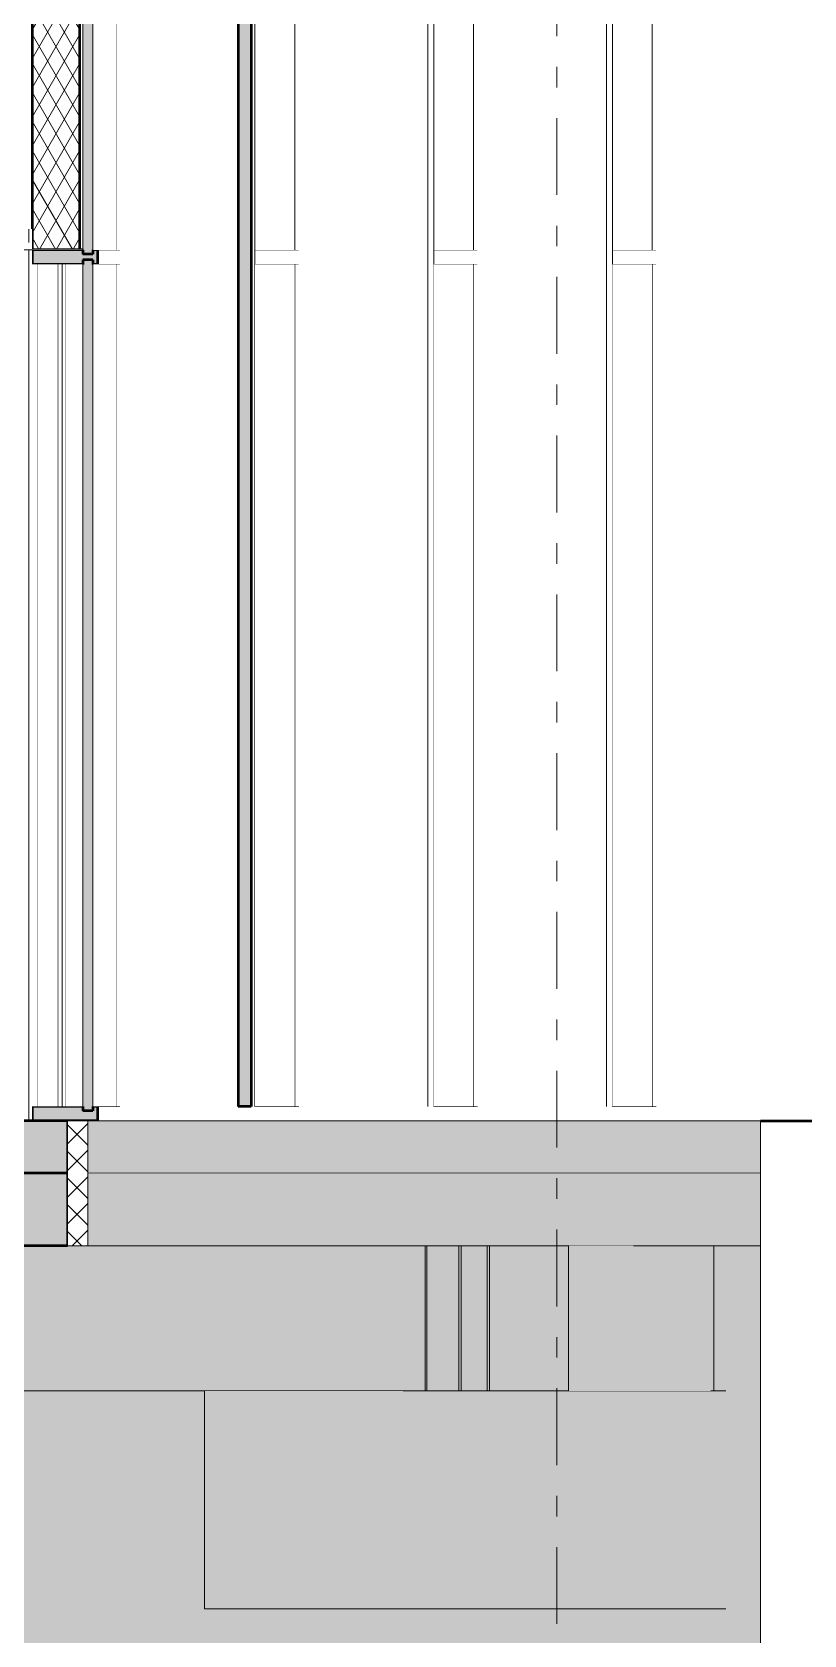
# Model space of a CAD drawing. Header units: millimetres. Extents: x -48147 to 1436659, y -488302 to 18123.
# Drawn here: x 1430490 to 1433147, y -484803 to -479283 of the extents above; entities that cross this region are included whole.
import ezdxf
from ezdxf.enums import TextEntityAlignment as Align

# ---------------------------------------------------------------- set-up
doc = ezdxf.new("R2010")
doc.units = ezdxf.units.MM
doc.header["$MEASUREMENT"] = 0
for name, pattern in [('Dashed', [2822.222233, 1411.111116, -1411.111116]), ('Double Dashed', [546.805537, 264.583325, -105.833328, 70.555556, -105.833328]), ('Wipeout_Contour', [1000, 0, -1000])]:
    doc.linetypes.add(name, pattern=pattern)
for name, color, linetype, lineweight, true_color in [('0_Pen_No__105', 7, 'Continuous', 15, 0xa6a6a6), ('0_Pen_No__25', 7, 'Continuous', 50, 0x2a2a2a), ('A-230-M_FLOOR.IFC Import_Pen_No__104', 7, 'Continuous', 15, 0xa6a6a6), ('A-230-M_FLOOR.IFC Import_Pen_No__109', 7, 'Continuous', 15, 0xa6a6a6), ('A-230-M_FLOOR.IFC Import_Pen_No__24', 7, 'Continuous', 50, 0x2a2a2a), ('A-230-M_FLOOR.IFC Import_Pen_No__29', 7, 'Continuous', 50, 0x2a2a2a), ('HATCHING_Pen_No__145', 7, 'Continuous', 0, 0xa6a6a6), ('New_A-15-MG_Structural_Grid_Phase_2_Pen_No__222', 7, 'Continuous', 13, 0x65af33), ('New_A-25-M_Curtain_Wall_Pen_No__144', 7, 'Continuous', 0, 0xc8c8c8), ('New_A-25-M_Curtain_Wall_Pen_No__165', 7, 'Continuous', 0, 0x006060), ('New_A-25-M_Curtain_Wall_Pen_No__27', 7, 'Continuous', 50, 0x2a2a2a), ('S-160-M_FOUND.IFC Import_Pen_No__104', 7, 'Continuous', 15, 0xa6a6a6), ('S-280-M_STRUCT_FRAME.IFC Import_Pen_No__30', 7, 'Continuous', 50, 0x2a2a2a), ('S-280-M_STRUCT_FRAME.IFC Import_Pen_No__47', 7, 'Continuous', 35, 0x444444)]:
    doc.layers.add(name, color=color, linetype=linetype, lineweight=lineweight, true_color=true_color)
for name, color, linetype in [('A-230-M_FLOOR.IFC Import', 7, 'Continuous'), ('HATCHING', 7, 'Continuous'), ('New_A-15-MG_Structural_Grid_Phase_2', 7, 'Continuous'), ('New_A-20-M_Ceiling', 7, 'Continuous'), ('New_A-25-M_Curtain_Wall', 7, 'Continuous'), ('New_A-25-M_Wall_Int', 7, 'Continuous'), ('S-160-M_FOUND.IFC Import', 7, 'Continuous'), ('S-280-M_COLUMN.IFC Import', 7, 'Continuous'), ('S-280-M_STRUCT_FRAME.IFC Import', 7, 'Continuous')]:
    doc.layers.add(name, color=color, linetype=linetype)
for name, color, linetype, lineweight in [('A-230-M_FLOOR.IFC Import_Pen_No__4', 7, 'Continuous', 20), ('A-230-M_FLOOR.IFC Import_Pen_No__89', 8, 'Continuous', 20), ('HATCHING_Pen_No__1', 7, 'Continuous', 13), ('HATCHING_Pen_No__101', 252, 'Continuous', 15), ('HATCHING_Pen_No__2', 8, 'Continuous', 15), ('New_A-20-M_Ceiling_Pen_No__89', 8, 'Continuous', 20), ('New_A-25-M_Curtain_Wall_Pen_No__1', 7, 'Continuous', 13), ('New_A-25-M_Curtain_Wall_Pen_No__4', 7, 'Continuous', 20), ('New_A-25-M_Curtain_Wall_Pen_No__85', 8, 'Continuous', 20), ('New_A-25-M_Curtain_Wall_Pen_No__87', 8, 'Continuous', 20), ('New_A-25-M_Wall_Int_Pen_No__87', 8, 'Continuous', 20), ('S-160-M_FOUND.IFC Import_Pen_No__1', 7, 'Continuous', 13), ('S-160-M_FOUND.IFC Import_Pen_No__4', 7, 'Continuous', 20), ('S-280-M_COLUMN.IFC Import_Pen_No__88', 8, 'Continuous', 20), ('S-280-M_STRUCT_FRAME.IFC Import_Pen_No__90', 8, 'Continuous', 20)]:
    doc.layers.add(name, color=color, linetype=linetype, lineweight=lineweight)
doc.styles.add('GENERATED_STYLE_2', font='')
doc.styles.get('GENERATED_STYLE_2').set_extended_font_data('Swis721 BT')

# ---------------------------------------------------------------- blocks, each defined once
blk = doc.blocks.new('Section Elem_209_2', base_point=(1424163.9, -483032.8))
at = {"color": 254, "linetype": 'Wipeout_Contour', "lineweight": 0, "ltscale": 6035513.073367179}
blk.add_wipeout([(1430653.7, -478982.8), (1430653.7, -480032.7), (1430664.6, -480032.7), (1430664.6, -478982.8)], dxfattribs=at).dxf.layer = 'New_A-25-M_Curtain_Wall'
at = {"color": 254, "linetype": 'Wipeout_Contour', "lineweight": 0, "ltscale": 6035182.213190886}
blk.add_wipeout([(1430490.2, -478982.8), (1430490.2, -480032.7), (1430653.7, -480032.7), (1430653.7, -478982.8)], dxfattribs=at).dxf.layer = 'New_A-25-M_Curtain_Wall'
at = {"layer": 'New_A-25-M_Curtain_Wall_Pen_No__85', "linetype": 'Continuous'}
h = blk.add_hatch(dxfattribs=at)
h.set_pattern_fill('Batt_Insulation_0002', color=256, style=0, pattern_type=2)
h.set_pattern_definition([(60, (1424163.897, -483032.797), (-43.30127, 25), []), (120, (1424163.897, -483032.797), (43.30127, 25), [])])
h.paths.add_polyline_path([(1430490.2, -478982.8), (1430490.2, -480032.7), (1430653.7, -480032.7), (1430653.7, -478982.8)])
at = {"layer": 'New_A-25-M_Curtain_Wall_Pen_No__27', "linetype": 'Continuous'}
for p, q in [((1430490.2, -478982.8), (1430490.2, -480032.7)), ((1430653.7, -478982.8), (1430653.7, -480032.7)), ((1430653.7, -480032.7), (1430490.2, -480032.7))]:
    blk.add_line(p, q, dxfattribs=at)
at = {"layer": 'New_A-25-M_Curtain_Wall_Pen_No__87', "linetype": 'Continuous'}
blk.add_line((1430653.7, -480032.7), (1430664.6, -480032.7), dxfattribs=at)
blk = doc.blocks.new('Section Elem_215_2', base_point=(1424163.9, -483032.8))
at = {"color": 254, "linetype": 'Wipeout_Contour', "lineweight": 0, "ltscale": 6041686.510407837}
blk.add_wipeout([(1431418, -482982.8), (1430802.8, -482982.8), (1430802.8, -483032.8), (1431418, -483032.8)], dxfattribs=at).dxf.layer = 'New_A-25-M_Curtain_Wall'
at = {"layer": 'New_A-25-M_Curtain_Wall_Pen_No__4', "linetype": 'Continuous'}
for p, q in [((1431408.1, -482982.8), (1431257.5, -482982.8)), ((1431418, -483032.8), (1430802.8, -483032.8))]:
    blk.add_line(p, q, dxfattribs=at)
blk = doc.blocks.new('Section Elem_216_2', base_point=(1424163.9, -483032.8))
at = {"color": 254, "linetype": 'Wipeout_Contour', "lineweight": 0, "ltscale": 6046350.37687372}
blk.add_wipeout([(1432033.3, -482982.8), (1432033.3, -483032.8), (1432648.6, -483032.8), (1432648.6, -482982.8)], dxfattribs=at).dxf.layer = 'New_A-25-M_Curtain_Wall'
at = {"layer": 'New_A-25-M_Curtain_Wall_Pen_No__4', "linetype": 'Continuous'}
for p, q in [((1432638.6, -482982.8), (1432488, -482982.8)), ((1432648.6, -483032.8), (1432033.3, -483032.8))]:
    blk.add_line(p, q, dxfattribs=at)
blk = doc.blocks.new('Section Elem_217_2', base_point=(1424163.9, -483032.8))
at = {"color": 254, "linetype": 'Wipeout_Contour', "lineweight": 0, "ltscale": 6044018.392441329}
blk.add_wipeout([(1431418, -483032.8), (1432033.3, -483032.8), (1432033.3, -482982.8), (1431418, -482982.8)], dxfattribs=at).dxf.layer = 'New_A-25-M_Curtain_Wall'
at = {"layer": 'New_A-25-M_Curtain_Wall_Pen_No__4', "linetype": 'Continuous'}
for p, q in [((1432023.3, -482982.8), (1431872.8, -482982.8)), ((1432033.3, -483032.8), (1431418, -483032.8))]:
    blk.add_line(p, q, dxfattribs=at)
blk = doc.blocks.new('Section Elem_218_2', base_point=(1424163.9, -483032.8))
at = {"layer": 'New_A-25-M_Curtain_Wall_Pen_No__27', "linetype": 'Continuous'}
for p, q in [((1430490.2, -480032.8), (1430490.2, -480082.8)), ((1430664.6, -480032.8), (1430490.2, -480032.8)), ((1430664.6, -480032.8), (1430664.6, -480047.8)), ((1430664.6, -480082.8), (1430490.2, -480082.8)), ((1430664.6, -480067.8), (1430664.6, -480082.8))]:
    blk.add_line(p, q, dxfattribs=at)
at = {"color": 254, "linetype": 'Wipeout_Contour', "lineweight": 0, "ltscale": 6036573.149996389}
blk.add_wipeout([(1430792.8, -480032.8), (1430715.9, -480032.8), (1430715.9, -480082.8), (1430792.8, -480082.8)], dxfattribs=at).dxf.layer = 'New_A-25-M_Curtain_Wall'
at = {"layer": 'New_A-25-M_Curtain_Wall_Pen_No__144', "linetype": 'Continuous'}
blk.add_hatch(color=256, dxfattribs=at).paths.add_polyline_path([(1430664.6, -480067.8), (1430699.5, -480067.8), (1430699.5, -480082.8), (1430715.9, -480082.8), (1430715.9, -480032.8), (1430699.5, -480032.8), (1430699.5, -480047.8), (1430664.6, -480047.8), (1430664.6, -480032.8), (1430490.2, -480032.8), (1430490.2, -480082.8), (1430664.6, -480082.8)])
at = {"layer": 'New_A-25-M_Curtain_Wall_Pen_No__27', "linetype": 'Continuous'}
for p, q in [((1430699.5, -480032.8), (1430699.5, -480047.8)), ((1430715.9, -480032.8), (1430699.5, -480032.8)), ((1430715.9, -480032.8), (1430715.9, -480082.8)), ((1430699.5, -480047.8), (1430664.6, -480047.8)), ((1430699.5, -480067.8), (1430664.6, -480067.8)), ((1430699.5, -480067.8), (1430699.5, -480082.8)), ((1430715.9, -480082.8), (1430699.5, -480082.8))]:
    blk.add_line(p, q, dxfattribs=at)
at = {"layer": 'New_A-25-M_Curtain_Wall_Pen_No__4', "linetype": 'Continuous'}
for p, q in [((1430715.9, -480032.8), (1430792.8, -480032.8)), ((1430715.9, -480082.8), (1430792.8, -480082.8))]:
    blk.add_line(p, q, dxfattribs=at)
blk = doc.blocks.new('Section Elem_219_2', base_point=(1424163.9, -483032.8))
at = {"color": 254, "linetype": 'Wipeout_Contour', "lineweight": 0, "ltscale": 6038766.777111373}
blk.add_wipeout([(1431257.5, -480032.8), (1431257.5, -480082.8), (1431408.1, -480082.8), (1431408.1, -480032.8)], dxfattribs=at).dxf.layer = 'New_A-25-M_Curtain_Wall'
at = {"layer": 'New_A-25-M_Curtain_Wall_Pen_No__4', "linetype": 'Continuous'}
for p, q in [((1431257.5, -480032.8), (1431408.1, -480032.8)), ((1431257.5, -480082.8), (1431408.1, -480082.8))]:
    blk.add_line(p, q, dxfattribs=at)
blk = doc.blocks.new('Section Elem_220_2', base_point=(1424163.9, -483032.8))
at = {"color": 254, "linetype": 'Wipeout_Contour', "lineweight": 0, "ltscale": 7551304.287239158}
blk.add_wipeout([(1431872.8, -480082.8), (1432023.3, -480082.8), (1432023.3, -480032.8), (1431872.8, -480032.8), (1431872.8, -480057.8)], dxfattribs=at).dxf.layer = 'New_A-25-M_Curtain_Wall'
at = {"layer": 'New_A-25-M_Curtain_Wall_Pen_No__4', "linetype": 'Continuous'}
for p, q in [((1431872.8, -480032.8), (1432023.3, -480032.8)), ((1431872.8, -480082.8), (1432023.3, -480082.8))]:
    blk.add_line(p, q, dxfattribs=at)
blk = doc.blocks.new('Section Elem_221_2', base_point=(1424163.9, -483032.8))
at = {"color": 254, "linetype": 'Wipeout_Contour', "lineweight": 0, "ltscale": 6043433.621323913}
blk.add_wipeout([(1432638.6, -480032.8), (1432488, -480032.8), (1432488, -480082.8), (1432638.6, -480082.8)], dxfattribs=at).dxf.layer = 'New_A-25-M_Curtain_Wall'
at = {"layer": 'New_A-25-M_Curtain_Wall_Pen_No__4', "linetype": 'Continuous'}
for p, q in [((1432488, -480032.8), (1432638.6, -480032.8)), ((1432488, -480082.8), (1432638.6, -480082.8))]:
    blk.add_line(p, q, dxfattribs=at)
blk = doc.blocks.new('Section Elem_234_2', base_point=(1424163.9, -483032.8))
at = {"color": 254, "linetype": 'Wipeout_Contour', "lineweight": 0, "ltscale": 6038041.813340258}
blk.add_wipeout([(1431257.5, -480032.8), (1431394.3, -480032.8), (1431394.3, -478982.8), (1431257.5, -478982.8)], dxfattribs=at).dxf.layer = 'New_A-25-M_Curtain_Wall'
blk = doc.blocks.new('Section Elem_235_2', base_point=(1424163.9, -483032.8))
at = {"color": 254, "linetype": 'Wipeout_Contour', "lineweight": 0, "ltscale": 6040375.453680657}
blk.add_wipeout([(1431872.8, -480032.8), (1432009.6, -480032.8), (1432009.6, -478982.8), (1431872.8, -478982.8)], dxfattribs=at).dxf.layer = 'New_A-25-M_Curtain_Wall'
blk = doc.blocks.new('Section Elem_236_2', base_point=(1424163.9, -483032.8))
at = {"color": 254, "linetype": 'Wipeout_Contour', "lineweight": 0, "ltscale": 6042709.195107127}
blk.add_wipeout([(1432488, -480032.8), (1432624.8, -480032.8), (1432624.8, -478982.8), (1432488, -478982.8)], dxfattribs=at).dxf.layer = 'New_A-25-M_Curtain_Wall'
blk = doc.blocks.new('Section Elem_245_2', base_point=(1424163.9, -483032.8))
at = {"layer": 'New_A-25-M_Curtain_Wall_Pen_No__27', "linetype": 'Continuous'}
for p, q in [((1430490.2, -482982.8), (1430490.2, -483032.8)), ((1430664.6, -482982.8), (1430490.2, -482982.8)), ((1430664.6, -482982.8), (1430664.6, -482997.8))]:
    blk.add_line(p, q, dxfattribs=at)
at = {"color": 254, "linetype": 'Wipeout_Contour', "lineweight": 0, "ltscale": 6040355.974223683}
blk.add_wipeout([(1430802.8, -482982.8), (1430715.9, -482982.8), (1430715.9, -483032.8), (1430802.8, -483032.8)], dxfattribs=at).dxf.layer = 'New_A-25-M_Curtain_Wall'
at = {"layer": 'New_A-25-M_Curtain_Wall_Pen_No__144', "linetype": 'Continuous'}
blk.add_hatch(color=256, dxfattribs=at).paths.add_polyline_path([(1430664.6, -482997.8), (1430664.6, -482982.8), (1430490.2, -482982.8), (1430490.2, -483032.8), (1430715.9, -483032.8), (1430715.9, -482982.8), (1430699.5, -482982.8), (1430699.5, -482997.8)])
at = {"layer": 'New_A-25-M_Curtain_Wall_Pen_No__27', "linetype": 'Continuous'}
for p, q in [((1430699.5, -482997.8), (1430664.6, -482997.8)), ((1430699.5, -482982.8), (1430699.5, -482997.8)), ((1430715.9, -482982.8), (1430699.5, -482982.8)), ((1430715.9, -482982.8), (1430715.9, -483032.8)), ((1430715.9, -483032.8), (1430612.1, -483032.8))]:
    blk.add_line(p, q, dxfattribs=at)
at = {"layer": 'New_A-25-M_Curtain_Wall_Pen_No__4', "linetype": 'Continuous'}
for p, q in [((1430792.8, -482982.8), (1430715.9, -482982.8)), ((1430802.8, -483032.8), (1430715.9, -483032.8))]:
    blk.add_line(p, q, dxfattribs=at)
blk = doc.blocks.new('Section Elem_246_2', base_point=(1424163.9, -483032.8))
at = {"color": 254, "linetype": 'Wipeout_Contour', "lineweight": 0, "ltscale": 12086697.92483709}
blk.add_wipeout([(1432624.8, -480032.8), (1432638.6, -480032.8), (1432638.6, -480057.8), (1432997.4, -480057.8), (1432997.4, -478957.8), (1432638.6, -478957.8), (1432638.6, -478982.8), (1432624.8, -478982.8)], dxfattribs=at).dxf.layer = 'New_A-25-M_Curtain_Wall'
at = {"layer": 'New_A-25-M_Curtain_Wall_Pen_No__4', "linetype": 'Continuous'}
blk.add_line((1432624.8, -478982.8), (1432624.8, -480032.8), dxfattribs=at)
blk = doc.blocks.new('Section Elem_247_2', base_point=(1424163.9, -483032.8))
at = {"color": 254, "linetype": 'Wipeout_Contour', "lineweight": 0, "ltscale": 12082193.38574492}
blk.add_wipeout([(1432009.6, -478982.8), (1432009.6, -480032.8), (1432023.3, -480032.8), (1432023.3, -480057.8), (1432468.1, -480057.8), (1432468.1, -478957.8), (1432023.3, -478957.8), (1432023.3, -478982.8)], dxfattribs=at).dxf.layer = 'New_A-25-M_Curtain_Wall'
at = {"layer": 'New_A-25-M_Curtain_Wall_Pen_No__4', "linetype": 'Continuous'}
blk.add_line((1432009.6, -478982.8), (1432009.6, -480032.8), dxfattribs=at)
at = {"color": 254, "linetype": 'Wipeout_Contour', "lineweight": 0, "ltscale": 6042411.969284501}
blk.add_wipeout([(1432488, -478957.8), (1432468.1, -478957.8), (1432468.1, -480057.8), (1432488, -480057.8)], dxfattribs=at).dxf.layer = 'New_A-25-M_Curtain_Wall'
at = {"layer": 'New_A-25-M_Curtain_Wall_Pen_No__4', "linetype": 'Continuous'}
for p, q in [((1432468.1, -480057.8), (1432468.1, -478957.8)), ((1432488, -480057.8), (1432488, -478957.8))]:
    blk.add_line(p, q, dxfattribs=at)
blk = doc.blocks.new('Section Elem_248_2', base_point=(1424163.9, -483032.8))
at = {"color": 254, "linetype": 'Wipeout_Contour', "lineweight": 0, "ltscale": 12077526.04259595}
blk.add_wipeout([(1431394.3, -478982.8), (1431394.3, -480032.8), (1431408.1, -480032.8), (1431408.1, -480057.8), (1431852.8, -480057.8), (1431852.8, -478957.8), (1431408.1, -478957.8), (1431408.1, -478982.8)], dxfattribs=at).dxf.layer = 'New_A-25-M_Curtain_Wall'
at = {"layer": 'New_A-25-M_Curtain_Wall_Pen_No__4', "linetype": 'Continuous'}
blk.add_line((1431394.3, -478982.8), (1431394.3, -480032.8), dxfattribs=at)
at = {"color": 254, "linetype": 'Wipeout_Contour', "lineweight": 0, "ltscale": 6040078.240733409}
blk.add_wipeout([(1431872.8, -478957.8), (1431852.8, -478957.8), (1431852.8, -480057.8), (1431872.8, -480057.8)], dxfattribs=at).dxf.layer = 'New_A-25-M_Curtain_Wall'
at = {"layer": 'New_A-25-M_Curtain_Wall_Pen_No__4', "linetype": 'Continuous'}
for p, q in [((1431852.8, -480057.8), (1431852.8, -478957.8)), ((1431872.8, -480057.8), (1431872.8, -478957.8))]:
    blk.add_line(p, q, dxfattribs=at)
blk = doc.blocks.new('Section Elem_249_2', base_point=(1424163.9, -483032.8))
at = {"color": 254, "linetype": 'Wipeout_Contour', "lineweight": 0, "ltscale": 12072786.84214503}
blk.add_wipeout([(1430779, -480032.8), (1430792.8, -480032.8), (1430792.8, -480057.8), (1431199.6, -480057.8), (1431199.6, -478957.8), (1430792.8, -478957.8), (1430792.8, -478982.8), (1430779, -478982.8)], dxfattribs=at).dxf.layer = 'New_A-25-M_Curtain_Wall'
at = {"color": 254, "linetype": 'Wipeout_Contour', "lineweight": 0, "ltscale": 6037758.234842638}
blk.add_wipeout([(1431257.5, -478957.8), (1431244.7, -478957.8), (1431244.7, -480057.8), (1431257.5, -480057.8)], dxfattribs=at).dxf.layer = 'New_A-25-M_Curtain_Wall'
at = {"color": 254, "linetype": 'Wipeout_Contour', "lineweight": 0, "ltscale": 6036084.174335916}
blk.add_wipeout([(1430603, -480032.8), (1430664.6, -480032.8), (1430664.6, -480032.7), (1430603, -480032.7)], dxfattribs=at).dxf.layer = 'New_A-25-M_Curtain_Wall'
at = {"layer": 'New_A-25-M_Curtain_Wall_Pen_No__144', "linetype": 'Continuous'}
blk.add_hatch(color=256, dxfattribs=at).paths.add_polyline_path([(1431199.6, -478957.8), (1431199.6, -480057.8), (1431244.7, -480057.8), (1431244.7, -478957.8)])
at = {"layer": 'New_A-25-M_Curtain_Wall_Pen_No__27', "linetype": 'Continuous'}
for p, q in [((1431199.6, -478957.8), (1431199.6, -480057.8)), ((1431244.7, -478957.8), (1431244.7, -480057.8))]:
    blk.add_line(p, q, dxfattribs=at)
at = {"layer": 'New_A-25-M_Curtain_Wall_Pen_No__4', "linetype": 'Continuous'}
for p, q in [((1430779, -478982.8), (1430779, -480032.8)), ((1431257.5, -480057.8), (1431257.5, -478957.8)), ((1430603, -480032.8), (1430603, -480032.7))]:
    blk.add_line(p, q, dxfattribs=at)
blk = doc.blocks.new('Section Elem_250_2', base_point=(1424163.9, -483032.8))
at = {"layer": 'New_A-25-M_Curtain_Wall_Pen_No__1', "linetype": 'Continuous'}
blk.add_line((1430664.6, -478982.8), (1430664.6, -480032.8), dxfattribs=at)
at = {"color": 254, "linetype": 'Wipeout_Contour', "lineweight": 0, "ltscale": 7544916.233340673}
blk.add_wipeout([(1430699.5, -480032.8), (1430715.9, -480032.8), (1430779, -480032.8), (1430779, -478982.8), (1430699.5, -478982.8)], dxfattribs=at).dxf.layer = 'New_A-25-M_Curtain_Wall'
at = {"layer": 'New_A-25-M_Curtain_Wall_Pen_No__165', "linetype": 'Continuous', "lineweight": 0, "true_color": 0x001818}
blk.add_hatch(color=168, dxfattribs=at).paths.add_polyline_path([(1430664.6, -480047.8), (1430699.5, -480047.8), (1430699.5, -478967.8), (1430664.6, -478967.8)])
at = {"layer": 'New_A-25-M_Curtain_Wall_Pen_No__1', "linetype": 'Continuous'}
blk.add_line((1430699.5, -478982.8), (1430699.5, -480032.8), dxfattribs=at)
blk = doc.blocks.new('Section Elem_251_2', base_point=(1424163.9, -483032.8))
at = {"color": 254, "linetype": 'Wipeout_Contour', "lineweight": 0, "ltscale": 9068113.126731744}
blk.add_wipeout([(1432638.6, -480082.8), (1432624.8, -480082.8), (1432624.8, -482982.8), (1432997.4, -482982.8), (1432997.4, -480057.8), (1432638.6, -480057.8)], dxfattribs=at).dxf.layer = 'New_A-25-M_Curtain_Wall'
at = {"layer": 'New_A-25-M_Curtain_Wall_Pen_No__4', "linetype": 'Continuous'}
blk.add_line((1432624.8, -480082.8), (1432624.8, -482982.8), dxfattribs=at)
blk = doc.blocks.new('Section Elem_252_2', base_point=(1424163.9, -483032.8))
at = {"color": 254, "linetype": 'Wipeout_Contour', "lineweight": 0, "ltscale": 9064776.512963315}
blk.add_wipeout([(1432009.6, -480082.8), (1432009.6, -482982.8), (1432468.1, -482982.8), (1432468.1, -480057.8), (1432023.3, -480057.8), (1432023.3, -480082.8)], dxfattribs=at).dxf.layer = 'New_A-25-M_Curtain_Wall'
at = {"layer": 'New_A-25-M_Curtain_Wall_Pen_No__4', "linetype": 'Continuous'}
blk.add_line((1432009.6, -480082.8), (1432009.6, -482982.8), dxfattribs=at)
at = {"color": 254, "linetype": 'Wipeout_Contour', "lineweight": 0, "ltscale": 6044974.268881443}
blk.add_wipeout([(1432468.1, -480057.8), (1432468.1, -482982.8), (1432488, -482982.8), (1432488, -480057.8)], dxfattribs=at).dxf.layer = 'New_A-25-M_Curtain_Wall'
at = {"layer": 'New_A-25-M_Curtain_Wall_Pen_No__4', "linetype": 'Continuous'}
for p, q in [((1432468.1, -482982.8), (1432468.1, -480057.8)), ((1432488, -482982.8), (1432488, -480057.8))]:
    blk.add_line(p, q, dxfattribs=at)
blk = doc.blocks.new('Section Elem_253_2', base_point=(1424163.9, -483032.8))
at = {"color": 254, "linetype": 'Wipeout_Contour', "lineweight": 0, "ltscale": 9061277.127357801}
blk.add_wipeout([(1431394.3, -480082.8), (1431394.3, -482982.8), (1431852.8, -482982.8), (1431852.8, -480057.8), (1431408.1, -480057.8), (1431408.1, -480082.8)], dxfattribs=at).dxf.layer = 'New_A-25-M_Curtain_Wall'
at = {"layer": 'New_A-25-M_Curtain_Wall_Pen_No__4', "linetype": 'Continuous'}
blk.add_line((1431394.3, -480082.8), (1431394.3, -482982.8), dxfattribs=at)
at = {"color": 254, "linetype": 'Wipeout_Contour', "lineweight": 0, "ltscale": 6042641.529725451}
blk.add_wipeout([(1431852.8, -480057.8), (1431852.8, -482982.8), (1431872.8, -482982.8), (1431872.8, -480057.8)], dxfattribs=at).dxf.layer = 'New_A-25-M_Curtain_Wall'
at = {"layer": 'New_A-25-M_Curtain_Wall_Pen_No__4', "linetype": 'Continuous'}
for p, q in [((1431852.8, -482982.8), (1431852.8, -480057.8)), ((1431872.8, -482982.8), (1431872.8, -480057.8))]:
    blk.add_line(p, q, dxfattribs=at)
blk = doc.blocks.new('Section Elem_254_2', base_point=(1424163.9, -483032.8))
at = {"color": 254, "linetype": 'Wipeout_Contour', "lineweight": 0, "ltscale": 6037998.054406105}
blk.add_wipeout([(1430603, -482982.8), (1430664.6, -482982.8), (1430664.6, -480082.8), (1430603, -480082.8)], dxfattribs=at).dxf.layer = 'New_A-25-M_Curtain_Wall'
at = {"color": 254, "linetype": 'Wipeout_Contour', "lineweight": 0, "ltscale": 9057705.870587472}
blk.add_wipeout([(1430779, -480082.8), (1430779, -482982.8), (1431199.6, -482982.8), (1431199.6, -480057.8), (1430792.8, -480057.8), (1430792.8, -480082.8)], dxfattribs=at).dxf.layer = 'New_A-25-M_Curtain_Wall'
at = {"color": 254, "linetype": 'Wipeout_Contour', "lineweight": 0, "ltscale": 6040322.508169342}
blk.add_wipeout([(1431244.7, -482982.8), (1431257.5, -482982.8), (1431257.5, -480057.8), (1431244.7, -480057.8)], dxfattribs=at).dxf.layer = 'New_A-25-M_Curtain_Wall'
at = {"layer": 'New_A-25-M_Curtain_Wall_Pen_No__144', "linetype": 'Continuous'}
blk.add_hatch(color=256, dxfattribs=at).paths.add_polyline_path([(1431199.6, -480057.8), (1431199.6, -482982.8), (1431244.7, -482982.8), (1431244.7, -480057.8)])
at = {"layer": 'New_A-25-M_Curtain_Wall_Pen_No__27', "linetype": 'Continuous'}
for p, q in [((1431199.6, -480057.8), (1431199.6, -482982.8)), ((1431244.7, -480057.8), (1431244.7, -482982.8)), ((1431244.7, -482982.8), (1431199.6, -482982.8))]:
    blk.add_line(p, q, dxfattribs=at)
at = {"layer": 'New_A-25-M_Curtain_Wall_Pen_No__4', "linetype": 'Continuous'}
for p, q in [((1430603, -482982.8), (1430603, -480082.8)), ((1430779, -480082.8), (1430779, -482982.8)), ((1431257.5, -482982.8), (1431257.5, -480057.8))]:
    blk.add_line(p, q, dxfattribs=at)
blk = doc.blocks.new('Section Elem_255_2', base_point=(1424163.9, -483032.8))
at = {"color": 254, "linetype": 'Wipeout_Contour', "lineweight": 0, "ltscale": 6045287.288093197}
blk.add_wipeout([(1432488, -482982.8), (1432624.8, -482982.8), (1432624.8, -480082.8), (1432488, -480082.8)], dxfattribs=at).dxf.layer = 'New_A-25-M_Curtain_Wall'
blk = doc.blocks.new('Section Elem_256_2', base_point=(1424163.9, -483032.8))
at = {"color": 254, "linetype": 'Wipeout_Contour', "lineweight": 0, "ltscale": 6042954.542111377}
blk.add_wipeout([(1431872.8, -480082.8), (1431872.8, -482982.8), (1432009.6, -482982.8), (1432009.6, -480082.8)], dxfattribs=at).dxf.layer = 'New_A-25-M_Curtain_Wall'
blk = doc.blocks.new('Section Elem_257_2', base_point=(1424163.9, -483032.8))
at = {"color": 254, "linetype": 'Wipeout_Contour', "lineweight": 0, "ltscale": 6040621.898016077}
blk.add_wipeout([(1431257.5, -482982.8), (1431394.3, -482982.8), (1431394.3, -480082.8), (1431257.5, -480082.8)], dxfattribs=at).dxf.layer = 'New_A-25-M_Curtain_Wall'
blk = doc.blocks.new('Section Elem_258_2', base_point=(1424163.9, -483032.8))
at = {"layer": 'New_A-25-M_Curtain_Wall_Pen_No__1', "linetype": 'Continuous'}
blk.add_line((1430664.6, -480082.8), (1430664.6, -482982.8), dxfattribs=at)
at = {"color": 254, "linetype": 'Wipeout_Contour', "lineweight": 0, "ltscale": 7547512.855667032}
blk.add_wipeout([(1430715.9, -480082.8), (1430699.5, -480082.8), (1430699.5, -482982.8), (1430779, -482982.8), (1430779, -480082.8)], dxfattribs=at).dxf.layer = 'New_A-25-M_Curtain_Wall'
at = {"layer": 'New_A-25-M_Curtain_Wall_Pen_No__165', "linetype": 'Continuous', "lineweight": 0, "true_color": 0x001818}
blk.add_hatch(color=168, dxfattribs=at).paths.add_polyline_path([(1430664.6, -482997.8), (1430699.5, -482997.8), (1430699.5, -480067.8), (1430664.6, -480067.8)])
at = {"layer": 'New_A-25-M_Curtain_Wall_Pen_No__1', "linetype": 'Continuous'}
blk.add_line((1430699.5, -480082.8), (1430699.5, -482982.8), dxfattribs=at)
blk = doc.blocks.new('Section Elem_260_2', base_point=(1424163.9, -483032.8))
at = {"color": 254, "linetype": 'Wipeout_Contour', "lineweight": 0, "ltscale": 9047186.753678693}
blk.add_wipeout([(1428135.4, -480032.8), (1428135.4, -480574.8), (1428434.6, -480574.8), (1428434.6, -483032.8), (1430478.5, -483032.8), (1430478.5, -480032.8)], dxfattribs=at).dxf.layer = 'New_A-25-M_Wall_Int'
at = {"color": 254, "linetype": 'Wipeout_Contour', "lineweight": 0, "ltscale": 12074920.29190825}
blk.add_wipeout([(1430490.2, -480032.8), (1430478.5, -480032.8), (1430478.5, -483032.8), (1430490.2, -483032.8), (1430490.2, -482982.8), (1430508.5, -482982.8), (1430508.5, -480082.8), (1430490.2, -480082.8)], dxfattribs=at).dxf.layer = 'New_A-25-M_Wall_Int'
at = {"layer": 'New_A-25-M_Wall_Int_Pen_No__87', "linetype": 'Continuous'}
blk.add_line((1430508.5, -482982.8), (1430508.5, -480082.8), dxfattribs=at)
at = {"color": 254, "linetype": 'Wipeout_Contour', "lineweight": 0, "ltscale": 6035455.865966054}
blk.add_wipeout([(1430478.5, -480007.8), (1430490.2, -480007.8), (1430490.2, -479961.1), (1430478.5, -479961.1)], dxfattribs=at).dxf.layer = 'New_A-25-M_Wall_Int'
at = {"color": 254, "linetype": 'Wipeout_Contour', "lineweight": 0, "ltscale": 6030991.288654}
blk.add_wipeout([(1430478.5, -479961.1), (1428135.4, -479961.1), (1428135.4, -480007.8), (1430478.5, -480007.8)], dxfattribs=at).dxf.layer = 'New_A-25-M_Wall_Int'
at = {"layer": 'New_A-25-M_Wall_Int_Pen_No__87', "linetype": 'Continuous'}
for p, q in [((1430478.5, -479961.1), (1430478.5, -480007.8)), ((1430478.5, -480032.8), (1430478.5, -483032.8))]:
    blk.add_line(p, q, dxfattribs=at)
blk = doc.blocks.new('Section Elem_264_2', base_point=(1424163.9, -483032.8))
at = {"color": 254, "linetype": 'Wipeout_Contour', "lineweight": 0, "ltscale": 6048177.587624604}
blk.add_wipeout([(1432997.4, -482982.8), (1432648.6, -482982.8), (1432648.6, -483032.8), (1432997.4, -483032.8)], dxfattribs=at).dxf.layer = 'New_A-25-M_Curtain_Wall'
at = {"layer": 'New_A-25-M_Curtain_Wall_Pen_No__4', "linetype": 'Continuous'}
blk.add_line((1432997.4, -483032.8), (1432648.6, -483032.8), dxfattribs=at)
blk = doc.blocks.new('Section Elem_298_2', base_point=(1424163.9, -483032.8))
at = {"color": 254, "linetype": 'Wipeout_Contour', "lineweight": 0, "ltscale": 9053410.706492597}
blk.add_wipeout([(1430438.9, -480032.8), (1430603, -480032.8), (1430603, -480032.7), (1430490.2, -480032.7), (1430490.2, -480007.8), (1430438.9, -480007.8)], dxfattribs=at).dxf.layer = 'New_A-20-M_Ceiling'
at = {"layer": 'New_A-20-M_Ceiling_Pen_No__89', "linetype": 'Continuous'}
blk.add_line((1430438.9, -480032.8), (1430490.2, -480032.8), dxfattribs=at)
blk = doc.blocks.new('Section Elem_329_2', base_point=(1424163.9, -483032.8))
at = {"color": 254, "linetype": 'Wipeout_Contour', "lineweight": 0, "ltscale": 6037863.198928899}
blk.add_wipeout([(1430593.5, -482982.8), (1430603, -482982.8), (1430603, -480082.8), (1430593.5, -480082.8)], dxfattribs=at).dxf.layer = 'New_A-25-M_Wall_Int'
at = {"color": 254, "linetype": 'Wipeout_Contour', "lineweight": 0, "ltscale": 6037816.817678134}
blk.add_wipeout([(1430578.5, -482982.8), (1430593.5, -482982.8), (1430593.5, -480082.8), (1430578.5, -480082.8)], dxfattribs=at).dxf.layer = 'New_A-25-M_Wall_Int'
at = {"layer": 'New_A-25-M_Wall_Int_Pen_No__87', "linetype": 'Continuous'}
for p, q in [((1430578.5, -480082.8), (1430578.5, -482982.8)), ((1430593.5, -480082.8), (1430593.5, -482982.8))]:
    blk.add_line(p, q, dxfattribs=at)
blk = doc.blocks.new('Section Elem_354_2', base_point=(1424163.9, -483032.8))
at = {"color": 254, "linetype": 'Wipeout_Contour', "lineweight": 0, "ltscale": 6045597.003392445}
blk.add_wipeout([(1431959.6, -483462.8), (1431848.8, -483462.8), (1431848.8, -483962.8), (1431959.6, -483962.8)], dxfattribs=at).dxf.layer = 'S-280-M_COLUMN.IFC Import'
at = {"color": 254, "linetype": 'Wipeout_Contour', "lineweight": 0, "ltscale": 6046191.729512678}
blk.add_wipeout([(1432057.1, -483962.8), (1432065.2, -483962.8), (1432065.2, -483462.8), (1432057.1, -483462.8)], dxfattribs=at).dxf.layer = 'S-280-M_COLUMN.IFC Import'
at = {"color": 254, "linetype": 'Wipeout_Contour', "lineweight": 0, "ltscale": 6046007.041443994}
blk.add_wipeout([(1432057.1, -483462.8), (1431967.7, -483462.8), (1431967.7, -483962.8), (1432057.1, -483962.8)], dxfattribs=at).dxf.layer = 'S-280-M_COLUMN.IFC Import'
at = {"layer": 'S-280-M_COLUMN.IFC Import_Pen_No__88', "linetype": 'Continuous'}
for p, q in [((1432057.1, -483462.8), (1432057.1, -483962.8)), ((1432065.2, -483462.8), (1432065.2, -483962.8))]:
    blk.add_line(p, q, dxfattribs=at)
at = {"color": 254, "linetype": 'Wipeout_Contour', "lineweight": 0, "ltscale": 6045822.354070147}
blk.add_wipeout([(1431959.6, -483462.8), (1431959.6, -483962.8), (1431967.7, -483962.8), (1431967.7, -483462.8)], dxfattribs=at).dxf.layer = 'S-280-M_COLUMN.IFC Import'
at = {"layer": 'S-280-M_COLUMN.IFC Import_Pen_No__88', "linetype": 'Continuous'}
for p, q in [((1431959.6, -483462.8), (1431959.6, -483962.8)), ((1431967.7, -483462.8), (1431967.7, -483962.8))]:
    blk.add_line(p, q, dxfattribs=at)
blk = doc.blocks.new('Section Elem_355_2', base_point=(1424163.9, -483032.8))
at = {"layer": 'S-280-M_STRUCT_FRAME.IFC Import_Pen_No__30', "linetype": 'Continuous'}
blk.add_line((1429474.8, -483462.8), (1429474.8, -483962.8), dxfattribs=at)
at = {"color": 254, "linetype": 'Wipeout_Contour', "lineweight": 0, "ltscale": 6041922.175472865}
blk.add_wipeout([(1430020, -483962.8), (1431848.8, -483962.8), (1431848.8, -483462.8), (1430020, -483462.8)], dxfattribs=at).dxf.layer = 'S-280-M_STRUCT_FRAME.IFC Import'
at = {"layer": 'S-280-M_STRUCT_FRAME.IFC Import_Pen_No__47', "linetype": 'Continuous', "lineweight": 0, "true_color": 0x111111}
blk.add_hatch(color=168, dxfattribs=at).paths.add_polyline_path([(1430020, -483462.8), (1429474.8, -483462.8), (1429474.8, -483962.8), (1430020, -483962.8)])
at = {"layer": 'S-280-M_STRUCT_FRAME.IFC Import_Pen_No__30', "linetype": 'Continuous'}
for p, q in [((1430020, -483462.8), (1430020, -483962.8)), ((1430020, -483962.8), (1429474.8, -483962.8))]:
    blk.add_line(p, q, dxfattribs=at)
at = {"layer": 'S-280-M_STRUCT_FRAME.IFC Import_Pen_No__90', "linetype": 'Continuous'}
blk.add_line((1431848.8, -483462.8), (1431848.8, -483962.8), dxfattribs=at)
blk = doc.blocks.new('Section Elem_408_2', base_point=(1424163.9, -483032.8))
at = {"color": 254, "linetype": 'Wipeout_Contour', "lineweight": 0, "ltscale": 6037655.700454842}
blk.add_wipeout([(1430508.5, -482982.8), (1430578.5, -482982.8), (1430578.5, -480082.8), (1430508.5, -480082.8)], dxfattribs=at).dxf.layer = 'New_A-25-M_Wall_Int'
blk = doc.blocks.new('Section Elem_427_2', base_point=(1424163.9, -483032.8))
at = {"layer": 'A-230-M_FLOOR.IFC Import_Pen_No__24', "linetype": 'Continuous'}
for p, q in [((1430339.5, -483032.8), (1430339.5, -483212.8)), ((1430340.1, -483032.8), (1430339.5, -483032.8)), ((1430490.2, -483032.8), (1430340.1, -483032.8))]:
    blk.add_line(p, q, dxfattribs=at)
at = {"color": 254, "linetype": 'Wipeout_Contour', "lineweight": 0, "ltscale": 6044465.541788573}
blk.add_wipeout([(1430612.1, -483212.8), (1432997.4, -483212.8), (1432997.4, -483032.8), (1430612.1, -483032.8)], dxfattribs=at).dxf.layer = 'A-230-M_FLOOR.IFC Import'
at = {"layer": 'A-230-M_FLOOR.IFC Import_Pen_No__104', "linetype": 'Continuous', "lineweight": 0, "true_color": 0x535353}
blk.add_hatch(color=251, dxfattribs=at).paths.add_polyline_path([(1430612.1, -483212.8), (1430612.1, -483032.8), (1430339.5, -483032.8), (1430339.5, -483212.8)])
at = {"layer": 'A-230-M_FLOOR.IFC Import_Pen_No__24', "linetype": 'Continuous'}
for q in [(1430490.2, -483032.8), (1430612.1, -483212.8)]:
    blk.add_line((1430612.1, -483032.8), q, dxfattribs=at)
at = {"layer": 'A-230-M_FLOOR.IFC Import_Pen_No__4', "linetype": 'Continuous'}
blk.add_line((1430612.1, -483212.8), (1432997.4, -483212.8), dxfattribs=at)
blk = doc.blocks.new('Section Elem_435_2', base_point=(1424163.9, -483032.8))
at = {"layer": 'S-160-M_FOUND.IFC Import_Pen_No__104', "linetype": 'Continuous', "lineweight": 0, "true_color": 0x535353}
blk.add_hatch(color=251, dxfattribs=at).paths.add_polyline_path([(1430020, -483962.8), (1430020, -483462.8), (1429474.8, -483462.8), (1429474.8, -483962.8)])
at = {"layer": 'S-160-M_FOUND.IFC Import_Pen_No__1', "linetype": 'Continuous'}
for p, q in [((1431843.8, -483962.8), (1431843.8, -483462.8)), ((1430020, -483962.8), (1431768.4, -483962.8))]:
    blk.add_line(p, q, dxfattribs=at)
blk = doc.blocks.new('Section Elem_442_2', base_point=(1424163.9, -483032.8))
at = {"color": 254, "linetype": 'Wipeout_Contour', "lineweight": 0, "ltscale": 6044740.562314974}
blk.add_wipeout([(1430612.1, -483462.8), (1432997.4, -483462.8), (1432997.4, -483212.8), (1430612.1, -483212.8)], dxfattribs=at).dxf.layer = 'A-230-M_FLOOR.IFC Import'
at = {"layer": 'A-230-M_FLOOR.IFC Import_Pen_No__89', "linetype": 'Continuous'}
blk.add_line((1432837.1, -483462.8), (1432997.4, -483462.8), dxfattribs=at)
at = {"color": 254, "linetype": 'Wipeout_Contour', "lineweight": 0, "ltscale": 6021294.64809538}
blk.add_wipeout([(1430612.1, -483462.8), (1430612.1, -483212.8), (1420620.1, -483212.8), (1420620.1, -483462.8)], dxfattribs=at).dxf.layer = 'A-230-M_FLOOR.IFC Import'
at = {"layer": 'A-230-M_FLOOR.IFC Import_Pen_No__109', "linetype": 'Continuous'}
h = blk.add_hatch(dxfattribs=at)
h.set_pattern_fill('Lightweight_Concrete_0002', color=256, style=0, pattern_type=2)
h.set_pattern_definition([(0, (1424163.9, -483032.8), (0, 389.711), [24.375, -200.625]), (0, (1424276.4, -482837.94), (0, 389.711), [24.375, -200.625]), (60, (1424163.9, -483032.8), (-337.5, 194.856), [24.375, -200.625]), (60, (1424388.9, -483032.8), (-337.5, 194.856), [24.375, -200.625]), (120, (1424188.27, -483032.8), (337.5, 194.856), [24.375, -200.625]), (120, (1424413.27, -483032.8), (337.5, 194.856), [24.375, -200.625]), (0, (1424163.9, -482995.3), (0, 75), [0, -75, 0, -112.5]), (45, (1424201.4, -482995.3), (-53.033, 53.033), [0, -56.25, 0, -93.75])])
h.paths.add_polyline_path([(1430612.1, -483462.8), (1430612.1, -483212.8), (1420620.1, -483212.8), (1420620.1, -483462.8)])
at = {"layer": 'A-230-M_FLOOR.IFC Import_Pen_No__29', "linetype": 'Continuous'}
for p, q in [((1430612.1, -483212.8), (1430339.5, -483212.8)), ((1430612.1, -483212.8), (1430612.1, -483462.8)), ((1430612.1, -483462.8), (1430020, -483462.8))]:
    blk.add_line(p, q, dxfattribs=at)
at = {"layer": 'A-230-M_FLOOR.IFC Import_Pen_No__89', "linetype": 'Continuous'}
blk.add_line((1430612.1, -483462.8), (1432561.1, -483462.8), dxfattribs=at)
blk = doc.blocks.new('Section Elem_457_2', base_point=(1424163.9, -483032.8))
at = {"color": 254, "linetype": 'Wipeout_Contour', "lineweight": 0, "ltscale": 6044244.410136626}
blk.add_wipeout([(1431083.7, -484712.8), (1431588.1, -484712.8), (1431588.1, -483962.8), (1431083.7, -483962.8)], dxfattribs=at).dxf.layer = 'S-160-M_FOUND.IFC Import'
at = {"color": 254, "linetype": 'Wipeout_Contour', "lineweight": 0, "ltscale": 6049634.310271209}
blk.add_wipeout([(1432878, -483962.8), (1432638.7, -483962.8), (1432638.7, -484712.8), (1432878, -484712.8)], dxfattribs=at).dxf.layer = 'S-160-M_FOUND.IFC Import'
at = {"layer": 'S-160-M_FOUND.IFC Import_Pen_No__4', "linetype": 'Continuous'}
for p, q in [((1431083.7, -484712.8), (1431083.7, -483962.8)), ((1432837.1, -483962.8), (1432878, -483962.8))]:
    blk.add_line(p, q, dxfattribs=at)
at = {"color": 254, "linetype": 'Wipeout_Contour', "lineweight": 0, "ltscale": 6047190.486469647}
blk.add_wipeout([(1431588.1, -484712.8), (1432638.7, -484712.8), (1432638.7, -483962.8), (1431588.1, -483962.8)], dxfattribs=at).dxf.layer = 'S-160-M_FOUND.IFC Import'
at = {"layer": 'S-160-M_FOUND.IFC Import_Pen_No__4', "linetype": 'Continuous'}
for p, q in [((1431768.3, -483962.8), (1432638.7, -483962.8)), ((1432638.7, -483962.8), (1432827.1, -483962.8)), ((1431588.1, -484712.8), (1431083.7, -484712.8)), ((1432638.7, -484712.8), (1431588.1, -484712.8)), ((1432878, -484712.8), (1432638.7, -484712.8))]:
    blk.add_line(p, q, dxfattribs=at)
blk = doc.blocks.new('Section Elem_459_2', base_point=(1424163.9, -483032.8))
at = {"color": 254, "linetype": 'Wipeout_Contour', "lineweight": 0, "ltscale": 6048185.072659902}
blk.add_wipeout([(1432337.1, -483962.8), (1432837.1, -483962.8), (1432837.1, -483462.8), (1432337.1, -483462.8)], dxfattribs=at).dxf.layer = 'S-160-M_FOUND.IFC Import'
at = {"layer": 'S-160-M_FOUND.IFC Import_Pen_No__1', "linetype": 'Continuous'}
for p, q in [((1432337.1, -483962.8), (1432337.1, -483462.8)), ((1432561.1, -483462.8), (1432837.1, -483462.8)), ((1432837.1, -483962.8), (1432837.1, -483462.8)), ((1432827.1, -483962.8), (1432837.1, -483962.8))]:
    blk.add_line(p, q, dxfattribs=at)
blk = doc.blocks.new('Standard grid marker[4]_2', base_point=(1432296.3, -461628.2))
at = {"layer": 'New_A-15-MG_Structural_Grid_Phase_2_Pen_No__222', "linetype": 'Double Dashed'}
blk.add_line((1432296.3, -462628.2), (1432296.3, -486032.8), dxfattribs=at)
at = {"layer": 'New_A-15-MG_Structural_Grid_Phase_2_Pen_No__222', "style": 'GENERATED_STYLE_2'}
for tag, p in [('AC_MarkerText_1_0', (1432296.3, -461357.6)), ('AC_MarkerText_1_1', (1432296.3, -487262.2))]:
    blk.add_attdef(tag, text='', height=175, rotation=360, dxfattribs=at).set_placement(p, align=Align.MIDDLE_CENTER)
blk = doc.blocks.new('S-23 Building Section_STORY_MARKER', base_point=(1424163.9, -483032.8))
at = {"layer": '0_Pen_No__105', "linetype": 'Dashed', "ltscale": 0.1}
blk.add_line((1400277.5, -483032.8), (1432997.4, -483032.8), dxfattribs=at)
at = {"layer": '0_Pen_No__25', "linetype": 'Continuous'}
for p, q in [((1432997.4, -483032.8), (1433097.4, -483032.8)), ((1433097.4, -483032.8), (1433197.4, -483032.8))]:
    blk.add_line(p, q, dxfattribs=at)

msp = doc.modelspace()

# ---------------------------------------------------------------- block references
at = {"layer": 'New_A-25-M_Curtain_Wall'}
for name in ['Section Elem_209_2', 'Section Elem_219_2', 'Section Elem_220_2', 'Section Elem_221_2', 'Section Elem_215_2', 'Section Elem_216_2']:
    msp.add_blockref(name, (1424163.9, -483032.8), dxfattribs=at)
at = {"layer": 'S-280-M_COLUMN.IFC Import'}
msp.add_blockref('Section Elem_354_2', (1424163.9, -483032.8), dxfattribs=at)

# ---------------------------------------------------------------- next in the draw order: block references
at = {"layer": 'New_A-25-M_Curtain_Wall'}
for name in ['Section Elem_234_2', 'Section Elem_235_2', 'Section Elem_236_2', 'Section Elem_218_2', 'Section Elem_245_2', 'Section Elem_217_2']:
    msp.add_blockref(name, (1424163.9, -483032.8), dxfattribs=at)
at = {"layer": 'S-280-M_STRUCT_FRAME.IFC Import'}
msp.add_blockref('Section Elem_355_2', (1424163.9, -483032.8), dxfattribs=at)

# ---------------------------------------------------------------- next in the draw order: block references
at = {"layer": 'New_A-25-M_Curtain_Wall'}
for name in ['Section Elem_249_2', 'Section Elem_248_2', 'Section Elem_247_2', 'Section Elem_246_2']:
    msp.add_blockref(name, (1424163.9, -483032.8), dxfattribs=at)
at = {"layer": 'New_A-25-M_Wall_Int'}
msp.add_blockref('Section Elem_260_2', (1424163.9, -483032.8), dxfattribs=at)
at = {"layer": 'S-160-M_FOUND.IFC Import'}
msp.add_blockref('Section Elem_435_2', (1424163.9, -483032.8), dxfattribs=at)

# ---------------------------------------------------------------- next in the draw order: block references
at = {"layer": 'New_A-25-M_Curtain_Wall'}
for name in ['Section Elem_250_2', 'Section Elem_253_2', 'Section Elem_252_2', 'Section Elem_251_2']:
    msp.add_blockref(name, (1424163.9, -483032.8), dxfattribs=at)
at = {"layer": 'S-160-M_FOUND.IFC Import'}
msp.add_blockref('Section Elem_457_2', (1424163.9, -483032.8), dxfattribs=at)

# ---------------------------------------------------------------- next in the draw order: block references
at = {"layer": 'New_A-25-M_Curtain_Wall'}
for name in ['Section Elem_254_2', 'Section Elem_256_2', 'Section Elem_255_2']:
    msp.add_blockref(name, (1424163.9, -483032.8), dxfattribs=at)

# ---------------------------------------------------------------- next in the draw order: block references
at = {"layer": 'New_A-20-M_Ceiling'}
msp.add_blockref('Section Elem_298_2', (1424163.9, -483032.8), dxfattribs=at)
at = {"layer": 'New_A-25-M_Curtain_Wall'}
for name in ['Section Elem_258_2', 'Section Elem_257_2', 'Section Elem_264_2']:
    msp.add_blockref(name, (1424163.9, -483032.8), dxfattribs=at)
at = {"layer": 'New_A-25-M_Wall_Int'}
msp.add_blockref('Section Elem_329_2', (1424163.9, -483032.8), dxfattribs=at)

# ---------------------------------------------------------------- next in the draw order: block references
at = {"layer": 'A-230-M_FLOOR.IFC Import'}
msp.add_blockref('Section Elem_427_2', (1424163.9, -483032.8), dxfattribs=at)
at = {"layer": 'New_A-25-M_Wall_Int'}
msp.add_blockref('Section Elem_408_2', (1424163.9, -483032.8), dxfattribs=at)

# ---------------------------------------------------------------- next in the draw order: block references
at = {"layer": 'A-230-M_FLOOR.IFC Import'}
msp.add_blockref('Section Elem_442_2', (1424163.9, -483032.8), dxfattribs=at)

# ---------------------------------------------------------------- next in the draw order: block references
at = {"layer": 'S-160-M_FOUND.IFC Import'}
msp.add_blockref('Section Elem_459_2', (1424163.9, -483032.8), dxfattribs=at)

# ---------------------------------------------------------------- next in the draw order: hatches: boundary and pattern name
at = {"layer": 'HATCHING_Pen_No__145', "linetype": 'Continuous'}
msp.add_hatch(color=256, dxfattribs=at).paths.add_polyline_path([(1403281.7, -483032.8), (1400307.5, -483032.8), (1400307.5, -488302.1), (1432997.4, -488302.1), (1432997.4, -483032.8), (1430682.1, -483032.8), (1430682.1, -483462.8), (1420869.5, -483462.8), (1420620.1, -483462.8), (1420620.1, -483282.8), (1411774.9, -483282.8), (1411774.9, -483632.8), (1403851.7, -483632.8), (1403851.7, -483532.8), (1403351.8, -483532.8), (1403351.8, -483409.3), (1403281.7, -483409.3)])

# ---------------------------------------------------------------- next in the draw order: linework, layer by layer
at = {"layer": 'HATCHING_Pen_No__1', "linetype": 'Continuous', "flags": 128}
msp.add_lwpolyline([(1403281.7, -483032.8), (1400307.5, -483032.8), (1400307.5, -488302.1), (1432997.4, -488302.1), (1432997.4, -483032.8), (1430682.1, -483032.8), (1430682.1, -483462.8), (1420869.5, -483462.8), (1420620.1, -483462.8), (1420620.1, -483282.8), (1411774.9, -483282.8), (1411774.9, -483632.8), (1403851.7, -483632.8), (1403851.7, -483532.8), (1403351.8, -483532.8), (1403351.8, -483409.3), (1403281.7, -483409.3)], close=True, dxfattribs=at)

# ---------------------------------------------------------------- next in the draw order: block references
at = {"layer": 'New_A-15-MG_Structural_Grid_Phase_2', "color": 8, "linetype": 'Continuous', "lineweight": 15}
msp.add_blockref('Standard grid marker[4]_2', (1432296.3, -461628.2), dxfattribs=at)

# ---------------------------------------------------------------- next in the draw order: wipeouts: each hides what was drawn before it
at = {"color": 254, "linetype": 'Wipeout_Contour', "lineweight": 0, "ltscale": 6040238.035643477}
msp.add_wipeout([(1430612.1, -483032.8), (1430682.1, -483032.8), (1430682.1, -483462.8), (1430612.1, -483462.8)], dxfattribs=at).dxf.layer = 'HATCHING'

# ---------------------------------------------------------------- next in the draw order: hatches: boundary and pattern name
at = {"layer": 'HATCHING_Pen_No__101', "linetype": 'Continuous'}
h = msp.add_hatch(dxfattribs=at)
h.set_pattern_fill('Concrete_Block_0002', color=256, style=0, pattern_type=2)
h.set_pattern_definition([(45, (1424163.9, -483032.8), (-45.96194, 45.96194), []), (135, (1424163.9, -483032.8), (45.96194, 45.96194), [])])
h.paths.add_polyline_path([(1430612.1, -483032.8), (1430682.1, -483032.8), (1430682.1, -483462.8), (1430612.1, -483462.8)])

# ---------------------------------------------------------------- next in the draw order: linework, layer by layer
at = {"layer": 'HATCHING_Pen_No__2', "linetype": 'Continuous', "flags": 128}
msp.add_lwpolyline([(1430612.1, -483032.8), (1430682.1, -483032.8), (1430682.1, -483462.8), (1430612.1, -483462.8)], close=True, dxfattribs=at)

# ---------------------------------------------------------------- next in the draw order: block references
at = {"linetype": 'Continuous', "lineweight": 0}
msp.add_blockref('S-23 Building Section_STORY_MARKER', (1424163.9, -483032.8), dxfattribs=at)

doc.saveas('drawing.dxf')
